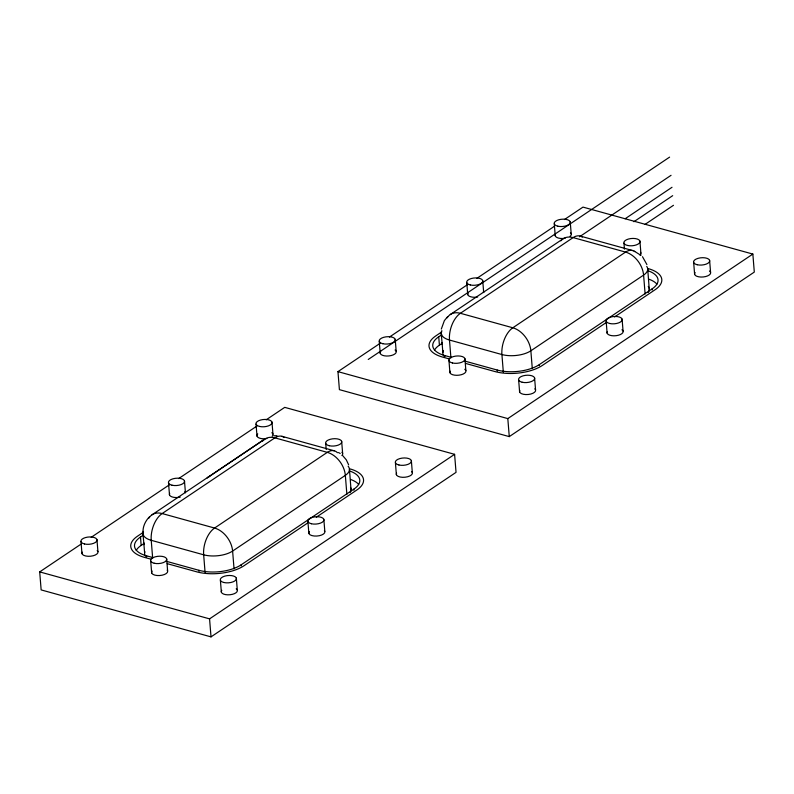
<?xml version="1.0" encoding="UTF-8"?>
<svg xmlns="http://www.w3.org/2000/svg" width="794" height="794" viewBox="0 0 794 794"><rect width="100%" height="100%" fill="white"/><g stroke="black" fill="none" stroke-linecap="round" stroke-linejoin="round"><path stroke-width="1.19" d="M142.989 532.705C142.672 526.769 145.292 520.983 149.471 516.834M441.315 329.073L444.362 320.637L447.717 316.578M209.685 476.202L207.234 477.869L264.769 439.092L152.041 514.79M563.025 238.825L450.287 314.523M266.198 419.808L284.728 407.362L454.595 454.327L456.044 472.351L211.015 636.877L41.149 589.912L39.7 571.898L80.879 544.237M91.181 537.33L169.42 484.787M178.69 478.564L256.938 426.031M564.455 219.541L582.985 207.105L752.851 254.07L754.3 272.084L509.272 436.611L339.405 389.646L337.956 371.632L380.167 343.286M389.427 337.063L467.676 284.53M476.946 278.307L554.152 226.459M368.247 359.464L669.6 157.123M579.521 236.781L671.059 175.315M143.516 532.169L137.471 536.218A33.924 15.354 -4.6 0 0 144.29 557.328L150.84 559.145M441.762 331.902L435.727 335.961A33.924 15.354 -4.6 0 0 442.546 357.062L449.096 358.878M136.211 550.351A30.162 13.647 -4.6 0 1 141.163 545.428L140.488 537.052L143.506 535.027M434.467 350.094A30.162 13.647 -4.6 0 1 439.41 345.172L438.735 336.785L441.762 334.76M625.146 218.757L672.022 187.285M141.163 545.428L144.18 543.404M439.41 345.172L442.427 343.137M633.88 221.725L672.697 195.661M644.936 224.464L673.471 205.299M166.204 561.249L198.966 570.31A30.162 13.647 -4.6 0 0 241.078 564.871L353.816 489.173A30.162 13.647 -4.6 0 0 349.846 471.06M464.45 360.992L497.223 370.044A30.162 13.647 -4.6 0 0 539.334 364.605L652.063 288.907A30.162 13.647 -4.6 0 0 648.103 270.794M307.506 523.117L244.086 565.695A33.924 15.354 -4.6 0 1 196.723 571.829L167.226 563.671M316.31 517.202L356.824 490.007A33.924 15.354 -4.6 0 0 350.005 468.897M605.753 322.86L542.342 365.439A33.924 15.354 -4.6 0 1 494.97 371.562L465.483 363.404M614.566 316.945L655.08 289.741A33.924 15.354 -4.6 0 0 648.261 268.63M39.7 571.898L209.566 618.863L454.595 454.327M337.956 371.632L507.813 418.597L752.851 254.07M273.89 435.797L276.977 435.678M580.146 236.046L632.58 250.537M438.735 336.785A30.162 13.647 -4.6 0 0 444.789 355.553L451.349 357.36M281.9 436.303L334.324 450.803M140.488 537.052A30.162 13.647 -4.6 0 0 146.543 555.82L153.093 557.626M634.118 251.073L640.976 255.37M338.482 452.55L340.199 453.473M342.72 455.637L346.313 459.855L348.645 464.827M642.495 256.7L646.902 264.561M441.216 333.411L442.218 344.417M142.96 533.677L143.962 544.684M709.618 260.363L710.58 272.322M693.658 262.417L694.621 274.387M652.063 288.907L652.152 289.959M649.294 289.899L647.706 268.829M645.115 294.018L643.597 275.101A20.733 9.379 -4.6 0 0 646.733 266.387M639.924 241.088L640.887 253.058M623.975 243.153L624.451 249.137M622.099 319.119L623.062 331.088M606.15 321.183L607.112 333.152M570.231 221.824L571.194 233.793M554.281 223.888L555.244 235.848M539.334 364.605L539.414 365.647M534.59 377.875L535.553 389.844M532.288 368.535L530.858 350.789A20.733 14.391 56.1 0 0 512.825 327.783L460.391 313.293A20.733 14.391 56.1 0 0 447.211 317.798M518.641 379.939L519.604 391.908M507.813 418.597L509.272 436.611M503.336 372.277L501.917 354.541A20.733 11.612 -74.5 0 1 512.825 327.783L625.553 252.085A20.733 11.612 -74.5 0 1 634.753 251.599M497.223 370.044L497.312 371.096M482.722 280.58L483.685 292.549A8.079 3.652 -4.6 0 0 483.288 291.845M466.773 282.644L467.735 294.614M464.907 358.61L465.87 370.58M450.913 357.786L449.483 340.04A20.733 11.612 -74.5 0 1 460.391 313.293L573.129 237.595A20.733 11.612 -74.5 0 1 582.32 237.108M448.957 360.675L449.92 372.634M444.789 355.553L444.878 356.595M442.05 342.492L442.853 352.546M411.361 460.619L412.324 472.589M395.214 339.336L396.176 351.305M395.412 462.684L396.375 474.653M379.264 341.4L380.227 353.37M353.816 489.173L353.896 490.216M351.047 490.166L349.449 469.085M346.869 494.285L345.34 475.358A20.733 9.379 -4.6 0 0 348.129 466.217M341.668 441.355L342.631 453.324M325.719 443.419L326.205 449.404M323.853 519.385L324.815 531.345M307.903 521.44L308.866 533.409M271.985 422.08L272.947 434.05M256.035 424.145L256.998 436.114M241.078 564.871L241.168 565.914M236.344 578.141L237.307 590.111M234.041 568.802L232.612 551.056A20.733 14.391 56.1 0 0 214.569 528.05L162.145 513.549A20.733 14.391 56.1 0 0 148.954 518.065M220.385 580.206L221.357 592.175M209.566 618.863L211.015 636.877M205.09 572.543L203.661 554.798A20.733 11.612 -74.5 0 1 214.569 528.05L327.307 452.352A20.733 11.612 -74.5 0 1 337.47 452.709M198.966 570.31L199.056 571.362M184.476 480.846L185.439 492.816A8.079 3.652 -4.6 0 0 184.714 491.784M168.527 482.911L169.489 494.87M166.651 558.877L167.613 570.836M152.656 558.043L151.227 540.307A20.733 11.612 -74.5 0 1 162.145 513.549L274.873 437.861A20.733 11.612 -74.5 0 1 284.073 437.375M150.701 560.931L151.664 572.901M146.543 555.82L146.622 556.862M143.793 542.759L144.607 552.813M96.957 539.602L97.93 551.572M81.008 541.667L81.971 553.636M621.95 329.758A8.079 3.652 -4.6 0 1 616.233 335.673A8.079 3.652 -4.6 0 1 607.311 331.654M477.68 297.006A8.079 3.652 -4.6 0 1 469.691 296.4A8.079 3.652 -4.6 0 1 468.182 292.758M640.48 252.353A8.079 3.652 -4.6 0 1 640.133 255.251M570.469 232.761A8.079 3.652 -4.6 0 1 570.082 236.304M565.189 238.25A8.079 3.652 -4.6 0 1 555.443 234.359M709.469 271.002A8.079 3.652 -4.6 0 1 703.355 276.957A8.079 3.652 -4.6 0 1 695.068 272.531M534.828 388.812A8.079 3.652 -4.6 0 1 528.328 394.479A8.079 3.652 -4.6 0 1 519.802 390.41M395.065 349.985A8.079 3.652 -4.6 0 1 388.961 355.94A8.079 3.652 -4.6 0 1 380.673 351.514M464.758 369.25A8.079 3.652 -4.6 0 1 459.041 375.165A8.079 3.652 -4.6 0 1 450.119 371.145M443.886 356.069A20.733 9.379 -4.6 0 1 443.469 350.75M648.261 286.386A20.733 9.379 -4.6 0 1 648.083 292.609M648.777 279.17A30.162 13.647 -4.6 0 1 656.926 284.143M441.851 330.641A20.733 9.379 -4.6 0 0 449.483 340.04L501.917 354.541A20.733 9.379 -4.6 0 0 530.858 350.789L643.597 275.101A20.733 14.391 56.1 0 0 625.553 252.085L573.129 237.595A20.733 14.391 56.1 0 0 560.822 240.85M324.409 530.64A8.079 3.652 -4.6 0 1 316.776 536.049A8.079 3.652 -4.6 0 1 309.313 531.553M180.218 497.113A8.079 3.652 -4.6 0 1 172.01 496.885A8.079 3.652 -4.6 0 1 169.688 493.382M341.906 452.292A8.079 3.652 -4.6 0 1 341.877 455.518M271.836 432.73A8.079 3.652 -4.6 0 1 272.193 436.243M266.933 438.516A8.079 3.652 -4.6 0 1 258.695 437.782A8.079 3.652 -4.6 0 1 257.752 433.921M411.6 471.557A8.079 3.652 -4.6 0 1 405.099 477.224A8.079 3.652 -4.6 0 1 396.573 473.155M236.195 588.781A8.079 3.652 -4.6 0 1 230.081 594.736A8.079 3.652 -4.6 0 1 221.794 590.319M97.205 550.54A8.079 3.652 -4.6 0 1 90.695 556.207A8.079 3.652 -4.6 0 1 82.179 552.138M167.206 570.132A8.079 3.652 -4.6 0 1 159.584 575.541A8.079 3.652 -4.6 0 1 152.111 571.045M262.566 441.117A20.733 14.391 56.1 0 1 274.873 437.861L327.307 452.352A20.733 14.391 56.1 0 1 345.34 475.358L232.612 551.056A20.733 9.379 -4.6 0 1 203.661 554.798L151.227 540.307A20.733 9.379 -4.6 0 1 143.367 531.385M145.55 556.217A20.733 9.379 -4.6 0 1 144.885 551.731M350.521 487.427A20.733 9.379 -4.6 0 1 349.995 492.647M350.521 479.437A30.162 13.647 -4.6 0 1 358.67 484.4M452.461 362.977A8.079 3.652 -4.6 0 0 464.966 359.354A8.079 3.652 -4.6 0 0 453.354 356.585A8.079 3.652 -4.6 0 0 452.461 362.977M382.777 343.703A8.079 3.652 -4.6 0 0 395.283 340.09A8.079 3.652 -4.6 0 0 383.661 337.321A8.079 3.652 -4.6 0 0 382.777 343.703M522.154 382.242A8.079 3.652 -4.6 0 0 534.66 378.629A8.079 3.652 -4.6 0 0 523.038 375.85A8.079 3.652 -4.6 0 0 522.154 382.242M697.172 264.73A8.079 3.652 -4.6 0 0 709.677 261.107A8.079 3.652 -4.6 0 0 698.055 258.338A8.079 3.652 -4.6 0 0 697.172 264.73M557.795 226.191A8.079 3.652 -4.6 0 0 570.3 222.568A8.079 3.652 -4.6 0 0 558.678 219.799A8.079 3.652 -4.6 0 0 557.795 226.191M627.488 245.455A8.079 3.652 -4.6 0 0 639.994 241.842A8.079 3.652 -4.6 0 0 628.372 239.063A8.079 3.652 -4.6 0 0 627.488 245.455M470.286 284.947A8.079 3.652 -4.6 0 0 482.792 281.334A8.079 3.652 -4.6 0 0 471.17 278.555A8.079 3.652 -4.6 0 0 470.286 284.947M609.663 323.486A8.079 3.652 -4.6 0 0 622.168 319.863A8.079 3.652 -4.6 0 0 610.546 317.094A8.079 3.652 -4.6 0 0 609.663 323.486M311.407 523.752A8.079 3.652 -4.6 0 0 323.912 520.13A8.079 3.652 -4.6 0 0 312.3 517.36A8.079 3.652 -4.6 0 0 311.407 523.752M172.03 485.213A8.079 3.652 -4.6 0 0 184.536 481.591A8.079 3.652 -4.6 0 0 172.923 478.822A8.079 3.652 -4.6 0 0 172.03 485.213M329.232 445.722A8.079 3.652 -4.6 0 0 341.738 442.099A8.079 3.652 -4.6 0 0 330.115 439.33A8.079 3.652 -4.6 0 0 329.232 445.722M259.549 426.447A8.079 3.652 -4.6 0 0 272.044 422.835A8.079 3.652 -4.6 0 0 260.432 420.066A8.079 3.652 -4.6 0 0 259.549 426.447M398.925 464.986A8.079 3.652 -4.6 0 0 411.431 461.374A8.079 3.652 -4.6 0 0 399.809 458.595A8.079 3.652 -4.6 0 0 398.925 464.986M223.898 582.508A8.079 3.652 -4.6 0 0 236.404 578.886A8.079 3.652 -4.6 0 0 224.791 576.116A8.079 3.652 -4.6 0 0 223.898 582.508M84.521 543.969A8.079 3.652 -4.6 0 0 97.027 540.357A8.079 3.652 -4.6 0 0 85.405 537.578A8.079 3.652 -4.6 0 0 84.521 543.969M154.215 563.244A8.079 3.652 -4.6 0 0 166.72 559.621A8.079 3.652 -4.6 0 0 155.098 556.852A8.079 3.652 -4.6 0 0 154.215 563.244"/></g></svg>
